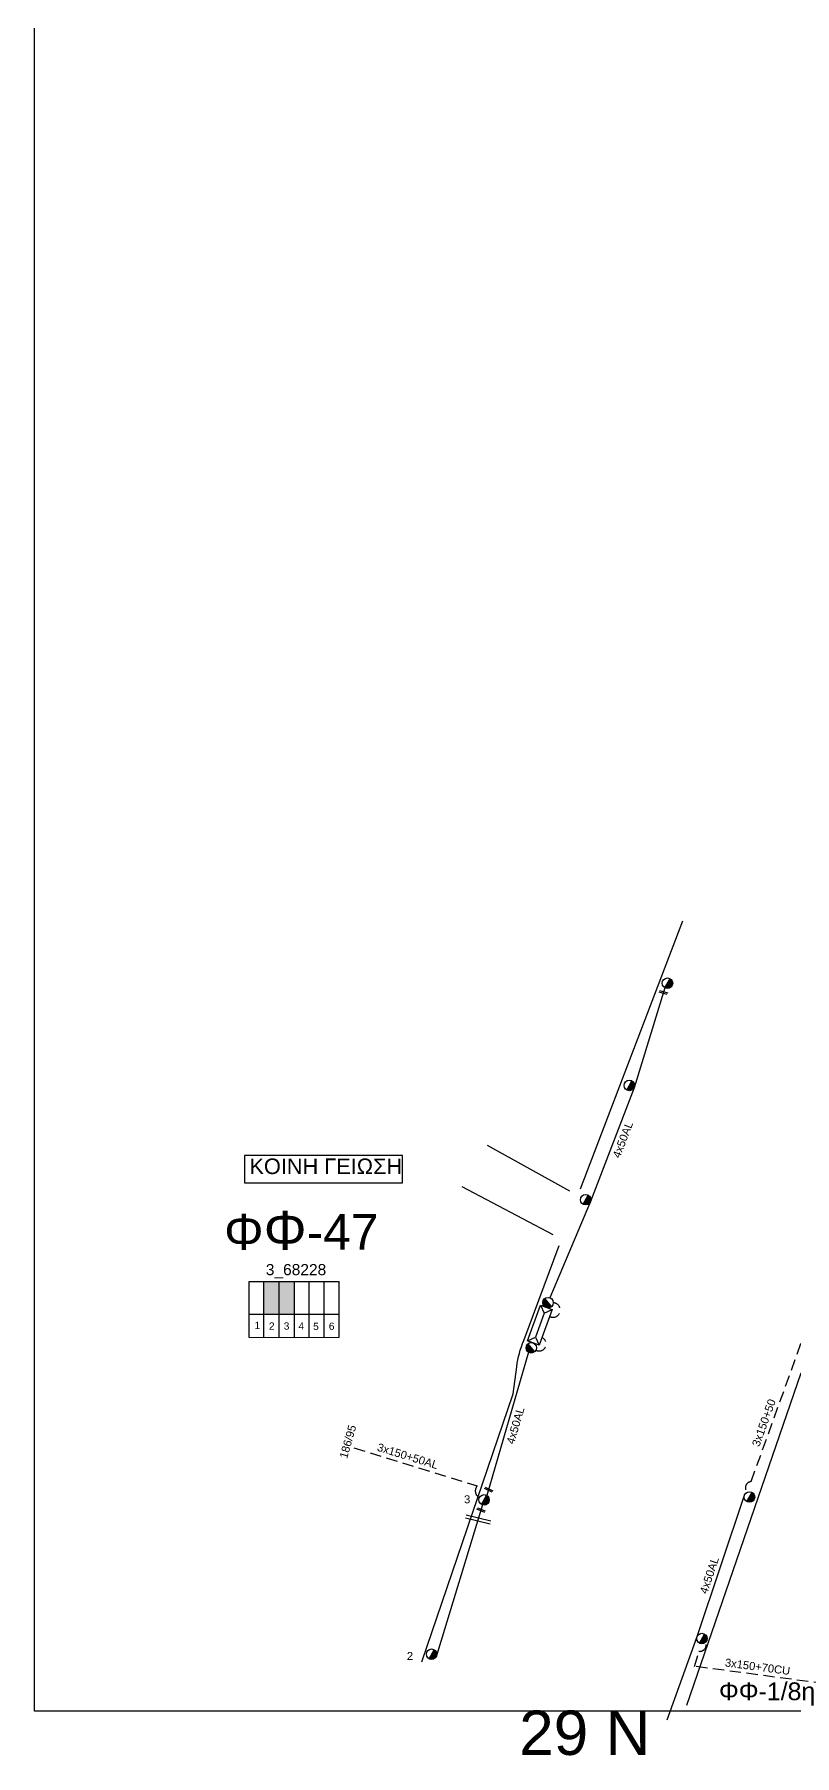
# Model space of a CAD drawing. Header units: millimetres. Extents: x 1421 to 7616, y 908 to 2861.
# Drawn here: x 5255.8 to 5426.8, y 1826.3 to 2213.6 of the extents above; entities that cross this region are included whole.
import ezdxf
from ezdxf.enums import TextEntityAlignment as Align

# ---------------------------------------------------------------- set-up
doc = ezdxf.new("R2010")
doc.units = ezdxf.units.MM
doc.linetypes.add('DASHED', pattern=[19.05, 12.7, -6.35])
for name, color, linetype, lineweight in [('3x150+50', 7, 'Continuous', 30), ('3x150+70', 7, 'Continuous', 30), ('Άγνωστα', 7, 'Continuous', 30), ('Γυμνά εναέρια ΧΤ (3Φ) 4x50AL', 7, 'Continuous', 30), ('Καλώδια ΧΤ   3x150+50CU', 7, 'DASHED', 30)]:
    doc.layers.add(name, color=color, linetype=linetype, lineweight=lineweight)
for name, color, linetype in [('Pillar OTE', 7, 'Continuous'), ('TEXT ΚΑΛΩΔΙΩΝ', 7, 'Continuous'), ('Επιγραφές - Σχήματα', 7, 'Continuous'), ('Μηχανική τομή', 7, 'Continuous'), ('Στύλος ΦΜ', 7, 'Continuous'), ('Στύλος ΦΜ @ 1', 7, 'Continuous'), ('Τομή', 7, 'Continuous'), ('Υποσταθμός εναέριος 2 στύλων', 7, 'Continuous'), ('Υποσταθμός πόλεως', 7, 'Continuous'), ('Υπόβαθρο ΔΕΗ', 7, 'Continuous')]:
    doc.layers.add(name, color=color, linetype=linetype)
doc.styles.add('arial', font='ARIAL.TTF')
doc.styles.get("Standard").update_dxf_attribs({"font": 'ARIAL.TTF', "height": 1.8})

# ---------------------------------------------------------------- blocks, each defined once
blk = doc.blocks.new('ΥΠΑΡΧΩΝ ΤΣΙΜΕΝΤΕΝΙΟΣ ΣΤΥΛΟΣ')
at = {"layer": 'Στύλος ΦΜ'}
blk.add_hatch(color=7, dxfattribs=at).paths.add_polyline_path([(-1.29, -2.28, 0.574793), (2.62, 0, 0.268822), (1.3, 2.27)])
at = {"layer": 'Στύλος ΦΜ', "color": 7}
blk.add_line((-1.29, -2.28), (1.3, 2.27), dxfattribs=at)
blk.add_circle((0, 0), 2.62, dxfattribs=at)
at = {"layer": 'Στύλος ΦΜ', "flags": 4}
for tag, p in [('ΑΡΙΘΜΟΣ', (-4.68, 8.05)), ('ΤΥΠΟΣ', (-4.91, 3.03))]:
    blk.add_attdef(tag, p, '', height=4, dxfattribs=at)
blk = doc.blocks.new('ΥΠΟΣΤΑΘΜΟΣ ΕΝΑΕΡΙΟΣ ΕΠΙ 2 ΣΤΥΛΩΝ')
at = {"layer": 'Υποσταθμός εναέριος 2 στύλων', "linetype": 'Continuous'}
for points in [[(-11.97, -2.11, 0.574793), (-8.45, -0.07, 0.268822), (-9.64, 1.98)], [(9.68, -2.15, 0.574793), (13.19, -0.1, 0.268822), (12.01, 1.95)]]:
    blk.add_hatch(color=256, dxfattribs=at).paths.add_polyline_path(points)
for p, q in [((-11.97, -2.11), (-9.64, 1.98)), ((9.68, -2.15), (12.01, 1.95))]:
    blk.add_line(p, q, dxfattribs=at)
for centre in [(-10.81, -0.07), (10.84, -0.1)]:
    blk.add_circle(centre, 2.36, dxfattribs=at)
at = {"layer": 'Υποσταθμός πόλεως', "linetype": 'Continuous', "ltscale": 40}
blk.add_lwpolyline([(-8.57, 2.82), (8.57, 2.82), (8.57, -2.82), (-8.57, -2.82)], close=True, dxfattribs=at)
for points in [[(-5.75, 0), (-8.57, 2.82)], [(-8.57, -2.82), (-5.75, 0)], [(-5.75, 0), (5.75, 0)], [(5.75, 0), (8.57, 2.82)], [(8.57, -2.82), (5.75, 0)]]:
    blk.add_lwpolyline(points, dxfattribs=at)
at = {"layer": 'Υποσταθμός εναέριος 2 στύλων', "ltscale": 40, "flags": 1}
for tag, p in [('ΜΕΤΑΣΧΗΜΑΤΙΣΜΟΣ', (14.09, 2.51)), ('ΙΣΧΥΣ', (14.07, -0.28)), ('ΑΡΙΘΜΟΣ', (14.19, -3))]:
    blk.add_attdef(tag, p, '', height=1.8, dxfattribs=at)
blk = doc.blocks.new('ΤΟΜΗ')
at = {"layer": 'Τομή', "ltscale": 40}
for p, q in [((11.3, -0.6), (-11.4, -0.6)), ((11.3, -3.4), (-11.4, -3.4))]:
    blk.add_line(p, q, dxfattribs=at)
blk = doc.blocks.new('ΜΗΧΑΝΙΚΗ ΤΟΜΗ')
at = {"layer": 'Μηχανική τομή', "ltscale": 40}
for p, q in [((-3.8, 1.2), (3.8, 1.2)), ((3.8, -0.3), (-3.8, -0.3))]:
    blk.add_line(p, q, dxfattribs=at)

msp = doc.modelspace()

# ---------------------------------------------------------------- hatches: boundary and pattern name
at = {"layer": 'Καλώδια ΧΤ   3x150+50CU', "linetype": 'DASHED', "lineweight": -3, "ltscale": 0.2}
h = msp.add_hatch(color=133, dxfattribs=at)
h.dxf.hatch_style = 1
h.paths.add_polyline_path([(5310.86, 1932.98), (5307.42, 1932.98), (5307.42, 1925.62), (5310.86, 1925.62)])
h = msp.add_hatch(color=1, dxfattribs=at)
h.dxf.hatch_style = 1
h.paths.add_polyline_path([(5314.3, 1932.98), (5310.86, 1932.98), (5310.86, 1925.62), (5314.3, 1925.62)])

# ---------------------------------------------------------------- linework, layer by layer
at = {"layer": '3x150+50', "color": 85, "linetype": 'DASHED', "lineweight": -3, "ltscale": 0.2}
msp.add_lwpolyline([(5416.09, 1885.54, -0.627415), (5416.98, 1887.95), (5428.2, 1919.02, 0.700467), (5430.12, 1921.54, -1.677483)], format="xyb", dxfattribs=at)
at = {"layer": '3x150+50', "color": 133, "linetype": 'DASHED', "lineweight": -3, "ltscale": 0.2}
msp.add_lwpolyline([(5327.67, 1895.56), (5355.41, 1886.97, 0.497529), (5355.89, 1884.36, -0.566284)], format="xyb", dxfattribs=at)
at = {"layer": '3x150+70', "color": 85, "linetype": 'DASHED', "lineweight": -3, "ltscale": 0.2}
msp.add_lwpolyline([(5433.59, 1842.46), (5404.29, 1846.37), (5405.24, 1849.77, 0.594015), (5406.75, 1851.78, -44.225406)], format="xyb", dxfattribs=at)
at = {"layer": 'Pillar OTE', "lineweight": -3, "ltscale": 40}
for points in [[(5304.09, 1920.34), (5304.09, 1932.98), (5324.38, 1932.98)], [(5307.42, 1920.34), (5307.42, 1932.98)], [(5310.86, 1920.34), (5310.86, 1932.98)], [(5314.29, 1920.33), (5314.3, 1932.98)], [(5317.59, 1920.33), (5317.59, 1932.98)], [(5320.98, 1920.33), (5320.98, 1932.98)], [(5324.37, 1920.45), (5324.38, 1932.98)], [(5304.09, 1925.63), (5324.38, 1925.61)], [(5324.37, 1920.31), (5324.37, 1920.31), (5304.09, 1920.34)]]:
    msp.add_lwpolyline(points, dxfattribs=at)
at = {"layer": 'Άγνωστα', "lineweight": -3, "ltscale": 0.1}
msp.add_lwpolyline([(7529.06, 1836.26), (5255.84, 1836.26), (5255.84, 2847.77), (7529.06, 2847.77)], close=True, dxfattribs=at)
at = {"layer": 'Γυμνά εναέρια ΧΤ (3Φ) 4x50AL', "color": 1, "lineweight": -3, "ltscale": 0.1}
for points in [[(5397.6, 1999.06), (5390.67, 1976.57), (5380.88, 1950.96)], [(5380.88, 1950.96), (5371.75, 1929.3)]]:
    msp.add_lwpolyline(points, dxfattribs=at)
at = {"layer": 'Γυμνά εναέρια ΧΤ (3Φ) 4x50AL', "color": 133, "lineweight": -3, "ltscale": 0.1}
msp.add_lwpolyline([(5366.94, 1917.05), (5357.53, 1884.85)], dxfattribs=at)
at = {"layer": 'Γυμνά εναέρια ΧΤ (3Φ) 4x50AL', "color": 87, "lineweight": -3, "ltscale": 0.1}
msp.add_lwpolyline([(5356.58, 1882.71), (5346.17, 1848.54), (5346.17, 1848.54)], dxfattribs=at)
at = {"layer": 'Γυμνά εναέρια ΧΤ (3Φ) 4x50AL', "color": 85, "lineweight": -3, "ltscale": 0.1}
msp.add_lwpolyline([(5398.13, 1834.37), (5404.84, 1853.08), (5415.61, 1885.11)], dxfattribs=at)
at = {"layer": 'Επιγραφές - Σχήματα', "color": 173, "lineweight": -3}
msp.add_lwpolyline([(5303.1, 1955.14), (5338.61, 1955.14), (5338.61, 1961.32), (5303.1, 1961.32)], close=True, dxfattribs=at)
at = {"layer": 'Καλώδια ΧΤ   3x150+50CU', "color": 1, "lineweight": -3, "ltscale": 0.2}
msp.add_arc((5372.45, 1926.54), 1.63, 242.8339, 88.293, dxfattribs=at)
at = {"layer": 'Καλώδια ΧΤ   3x150+50CU', "color": 133, "lineweight": -3, "ltscale": 0.2}
msp.add_arc((5369.31, 1918.93), 1.59, 243.2961, 65.6886, dxfattribs=at)
at = {"layer": 'Υπόβαθρο ΔΕΗ', "lineweight": -3, "ltscale": 0.1}
for points in [[(5378.66, 1953.8), (5401.61, 2014.14)], [(5376.26, 1953.33), (5357.69, 1963.58)], [(5372.45, 1943.48), (5351.98, 1954.28)], [(5402.5, 1837.68), (5428.25, 1912.4)]]:
    msp.add_lwpolyline(points, dxfattribs=at)
msp.add_lwpolyline([(5342.92, 1847.42), (5363.46, 1907.71), (5364.29, 1913.8, -0.061976), (5365.85, 1919.7), (5373.85, 1941.08)], format="xyb", dxfattribs=at)

# ---------------------------------------------------------------- block references
at = {"layer": 'Μηχανική τομή', "lineweight": -3, "xscale": 0.2499999999999679, "yscale": 0.2499999999999679, "zscale": 0.2499999999999679}
for p, rotation in [((5397.24, 1997.88), 342.4420550797454), ((5357.91, 1886.02), 334.7507156233705), ((5356.22, 1881.44), 338.6201963391923)]:
    msp.add_blockref('ΜΗΧΑΝΙΚΗ ΤΟΜΗ', p, dxfattribs=dict(at, rotation=rotation))
at = {"layer": 'Στύλος ΦΜ @ 1', "lineweight": -3, "ltscale": 40, "xscale": 0.4499999999998181, "yscale": 0.4499999999998181, "zscale": 0.4499999999998181}
for p in [(5398.18, 2000.08), (5389.61, 1977.08), (5379.78, 1951.37), (5416.61, 1884.48), (5405.93, 1852.63)]:
    msp.add_blockref('ΥΠΑΡΧΩΝ ΤΣΙΜΕΝΤΕΝΙΟΣ ΣΤΥΛΟΣ', p, dxfattribs=at)
at = {"layer": 'Στύλος ΦΜ @ 1', "lineweight": -3, "ltscale": 40}
ref = msp.add_blockref('ΥΠΑΡΧΩΝ ΤΣΙΜΕΝΤΕΝΙΟΣ ΣΤΥΛΟΣ', (5356.94, 1883.83), dxfattribs=dict(at, xscale=0.4499999999998181, yscale=0.4499999999998181, zscale=0.4499999999998181))
ref.add_attrib('ΤΥΠΟΣ', '3', (5352.44, 1883.06), dxfattribs={"layer": 'Στύλος ΦΜ', "height": 1.8, "flags": 4})
ref = msp.add_blockref('ΥΠΑΡΧΩΝ ΤΣΙΜΕΝΤΕΝΙΟΣ ΣΤΥΛΟΣ', (5345.14, 1849.11), dxfattribs=dict(at, xscale=0.4499999999998181, yscale=0.4499999999998181, zscale=0.4499999999998181))
ref.add_attrib('ΤΥΠΟΣ', '2', (5339.58, 1847.82), dxfattribs={"layer": 'Στύλος ΦΜ', "height": 1.8, "flags": 4})
at = {"layer": 'Τομή', "lineweight": -3, "xscale": 0.2499999999999999, "yscale": 0.2499999999999999, "zscale": 0.2499999999999999, "rotation": 346.4154778895187}
msp.add_blockref('ΤΟΜΗ', (5355.75, 1879.86), dxfattribs=at)
at = {"layer": 'Υποσταθμός εναέριος 2 στύλων', "lineweight": -3, "xscale": 0.4999999999999998, "yscale": 0.4999999999999998, "zscale": 0.4999999999999998, "rotation": 249.6954762097194}
msp.add_blockref('ΥΠΟΣΤΑΘΜΟΣ ΕΝΑΕΡΙΟΣ ΕΠΙ 2 ΣΤΥΛΩΝ', (5369.48, 1923.12), dxfattribs=at)

# ---------------------------------------------------------------- texts
at = {"lineweight": -3, "ltscale": 30, "char_height": 1.63, "width": 11.2573, "attachment_point": 1}
for s, insert in [('1', (5305.33, 1923.9)), ('2', (5308.57, 1923.77)), ('3', (5311.9, 1923.77)), ('4', (5315.21, 1923.77)), ('5', (5318.51, 1923.69)), ('6', (5322.03, 1923.72))]:
    msp.add_mtext(s, dxfattribs=dict(at, insert=insert))
at = {"layer": 'TEXT ΚΑΛΩΔΙΩΝ', "lineweight": -3, "ltscale": 0.1, "style": 'arial'}
for s, rotation, p in [(' 4x50AL', 69.0823, (5388.01, 1964.56)), ('3x150+50', 70.1507, (5419.85, 1901.19)), (' 4x50AL', 73.7164, (5363.9, 1900.23)), ('3x150+50AL', 342.7748, (5339.79, 1893.69)), (' 4x50AL', 71.422, (5407.47, 1866.53)), ('3x150+70CU', 352.3959, (5418.45, 1846.3))]:
    msp.add_text(s, height=1.8, rotation=rotation, dxfattribs=at).set_placement(p, align=Align.MIDDLE_CENTER)
at = {"layer": 'Άγνωστα', "color": 7, "lineweight": -3, "insert": (5307.86, 1936.89), "char_height": 2.5, "width": 4.551914400963142e-14, "attachment_point": 1}
msp.add_mtext('3_68228', dxfattribs=at)
at = {"layer": 'Άγνωστα', "color": 7, "lineweight": -3, "insert": (5324.4, 1893.48), "char_height": 1.8, "attachment_point": 1, "rotation": 74.111}
msp.add_mtext_dynamic_manual_height_columns('186/95', width=1.8, gutter_width=2.31, heights=[0.0453], dxfattribs=at)
at = {"layer": 'Επιγραφές - Σχήματα', "color": 173, "lineweight": -3, "insert": (5304.18, 1960.64), "char_height": 3.5, "width": 35.1311, "attachment_point": 1}
msp.add_mtext('KOINH ΓΕΙΩΣΗ', dxfattribs=at)
at = {"layer": 'Επιγραφές - Σχήματα', "lineweight": -3, "ltscale": 0.2, "attachment_point": 1}
for s, insert, char_height, width in [('ΦΦ-1/8η', (5409.76, 1842.77), 4, 19.6719), ('29 N', (5364.83, 1836.45), 10, 41.0786)]:
    msp.add_mtext(s, dxfattribs=dict(at, insert=insert, char_height=char_height, width=width))
at = {"layer": 'Υπόβαθρο ΔΕΗ', "lineweight": -3, "insert": (5298.47, 1948.81), "char_height": 8, "width": 84.6573, "attachment_point": 1}
msp.add_mtext('Φ{\\H1.0833x;Φ}-47', dxfattribs=at)

doc.saveas('drawing.dxf')
